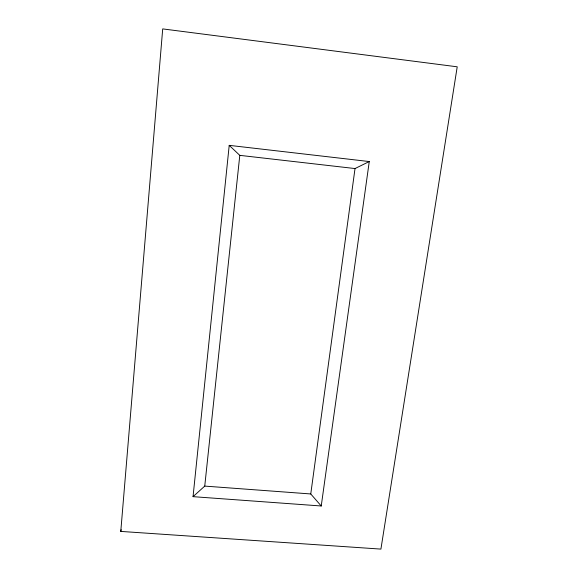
<?xml version="1.0" encoding="UTF-8"?>
<svg xmlns="http://www.w3.org/2000/svg" width="578" height="578" viewBox="0 0 578 578"><rect width="100%" height="100%" fill="white"/><g stroke="black" fill="none" stroke-linecap="round" stroke-linejoin="round"><path stroke-width="0.87" d="M120.78 531.413L162.707 28.9L457.22 66.81L380.916 549.1L120.78 531.413L121.149 529.679M193.045 496.661L229.213 145.353L369.263 161.551L321.238 505.988L193.045 496.661L204.749 486.098L239.791 155.352L229.213 145.353M321.238 505.988L310.762 493.959L355.022 168.552L369.263 161.551M204.749 486.098L310.762 493.959M239.791 155.352L355.022 168.552"/></g></svg>
